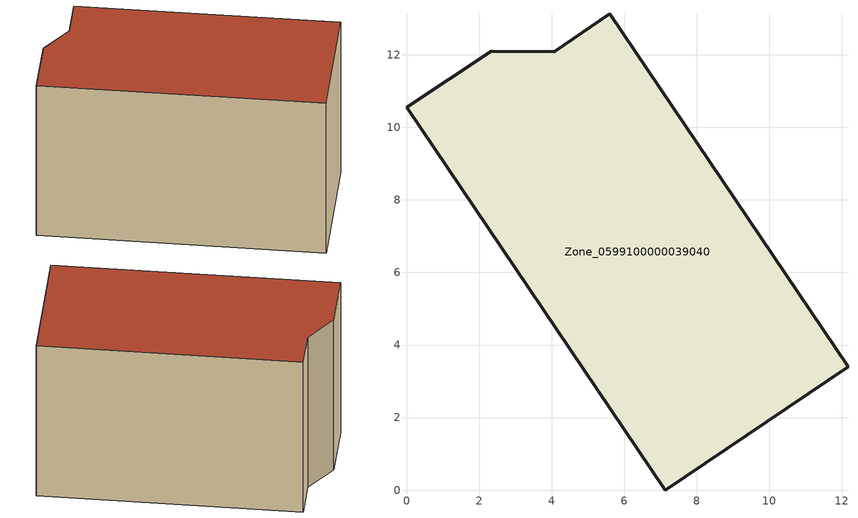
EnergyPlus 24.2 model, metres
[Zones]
Zone_0599100000039040
 floor ground (C_G): 7.13,0 0,10.56 2.33,12.1 4.07,12.09 5.61,13.13 12.17,3.41 z0
 wall outside (C_F): 4.07,12.09 2.33,12.1 0,10.56 7.13,0 12.17,3.41 5.61,13.13 4.07,12.09 z0:8.06
 roof outside (C_R): 12.17,3.41 5.61,13.13 4.07,12.09 2.33,12.1 0,10.56 7.13,0 z8.06
[BUILDING]
Pand.0599100000039040: North Axis=0; Terrain=City; Loads Convergence Tolerance Value=0.04; Temperature Convergence Tolerance Value=0.4; Solar Distribution=FullExterior; Maximum Number of Warmup Days=25; Minimum Number of Warmup Days=1
[Site:Location]
Rotterdam.The.Hague.AP_ZH_NLD Design_Conditions: Latitude=51.96; Longitude=4.45; Time Zone=1; Elevation=-4.5
[SITE:GROUNDTEMPERATURE:BUILDINGSURFACE]
18, 18, 18, 18, 18, 18, 18, 18, 18, 18, 18, 18
[MATERIAL] Thermal Absorptance=0.9; Solar Absorptance=0.7; Visible Absorptance=0.7
Name | Roughness | Thickness | Conductivity | Density | Specific Heat
G.TI.1975-1991 | MediumSmooth | 0.15 | 0.288461 | 540 | 1210
F.TI.1975-1991 | Rough | 0.3 | 0.230769 | 1920 | 840
R.TI.1975-1991 | MediumRough | 0.2 | 0.153846 | 1500 | 1000
[CONSTRUCTION]
C_G: G.TI.1975-1991
C_F: F.TI.1975-1991
C_R: R.TI.1975-1991
[ZONE]
Zone_0599100000039040: Type=1; Multiplier=1; Ceiling Height=Autocalculate; Volume=Autocalculate; Floor Area=autocalculate; Part of Total Floor Area=Yes
[ZONEINFILTRATION:DESIGNFLOWRATE]
Infil_Zone_0599100000039040: Zone or ZoneList or Space or SpaceList=Zone_0599100000039040; Schedule=AlwaysOn; Design Flow Rate Calculation Method=Flow/Area; Flow Rate per Floor Area=0.003; Constant Term Coefficient=1; Temperature Term Coefficient=0; Velocity Term Coefficient=0; Velocity Squared Term Coefficient=0
[HVACTEMPLATE:ZONE:IDEALLOADSAIRSYSTEM]
Zone_0599100000039040: Maximum Heating Supply Air Temperature=50; Minimum Cooling Supply Air Temperature=13; Maximum Heating Supply Air Humidity Ratio=0.0156; Minimum Cooling Supply Air Humidity Ratio=0.0077; Heating Limit=NoLimit; Cooling Limit=NoLimit; Dehumidification Control Type=ConstantSensibleHeatRatio; Cooling Sensible Heat Ratio=0.7; Dehumidification Setpoint=60; Humidification Control Type=None; Humidification Setpoint=30; Outdoor Air Method=None; Outdoor Air Flow Rate per Person=0.00944; Outdoor Air Flow Rate per Zone Floor Area=0; Outdoor Air Flow Rate per Zone=0; Demand Controlled Ventilation Type=None; Outdoor Air Economizer Type=NoEconomizer; Heat Recovery Type=None; Sensible Heat Recovery Effectiveness=0.7; Latent Heat Recovery Effectiveness=0.65
[ZONECONTROL:THERMOSTAT]
ThermostatControl_Zone_0599100000039040: Zone or ZoneList=Zone_0599100000039040; Control Type Schedule=DualSetpointControlType; Control 1=Thermostat_Zone_0599100000039040; Temperature Difference Between Cutout And Setpoint=0
[THERMOSTATSETPOINT:DUALSETPOINT]
Thermostat_Zone_0599100000039040: Heating Setpoint Temperature Schedule=HeatingSetpoint_Zone_0599100000039040; Cooling Setpoint Temperature Schedule=CoolingSetpoint_Zone_0599100000039040
[SCHEDULE:COMPACT]
HeatingSetpoint_Zone_0599100000039040: Through: 12/31, For: AllDays, Until: 24:00, 21
CoolingSetpoint_Zone_0599100000039040: Through: 12/31, For: AllDays, Until: 24:00, 24
DualSetpointControlType: Through: 12/31, For: AllDays, Until: 24:00, 4
AlwaysOn: Through: 12/31, For: AllDays, Until: 24:00, 1
